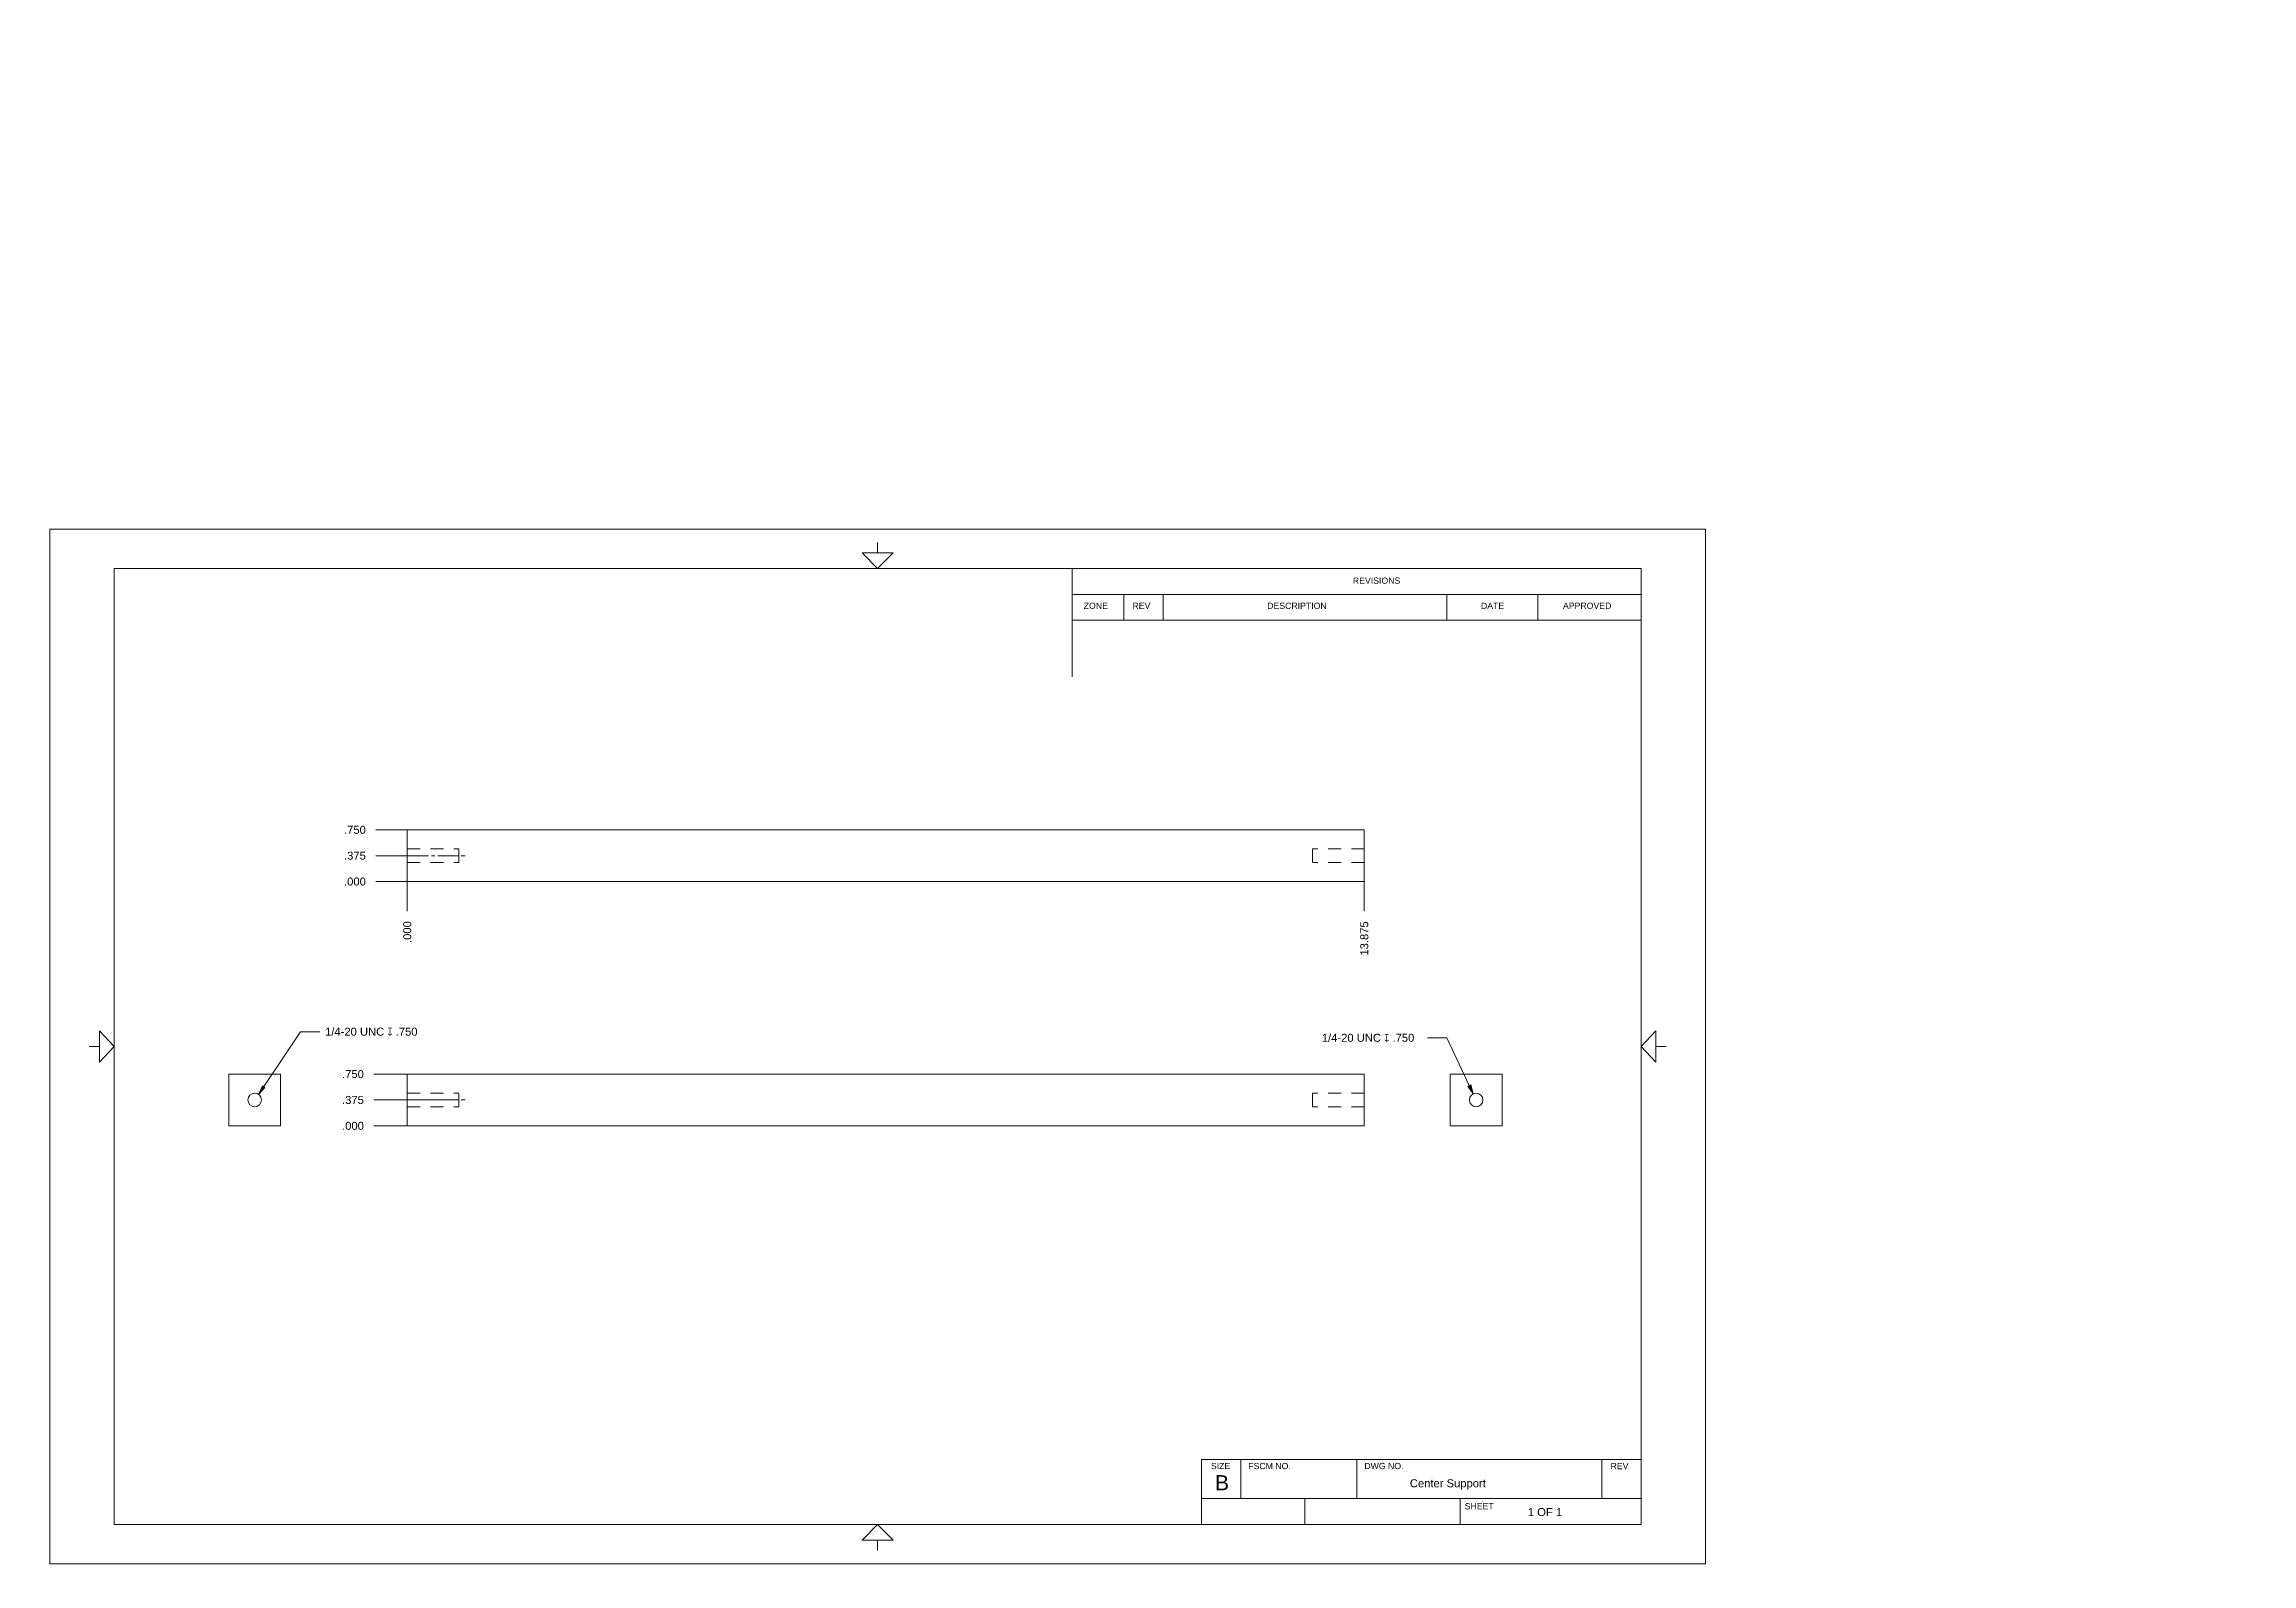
# Model space of a CAD drawing. Header units: inches. Extents: x 0.4 to 21.8, y 0.5 to 15.2.
import ezdxf

# ---------------------------------------------------------------- set-up
doc = ezdxf.new("R2010")
doc.units = ezdxf.units.IN
doc.header["$MEASUREMENT"] = 0
doc.linetypes.add('HIDDEN2', pattern=[0.1875, 0.125, -0.0625])
for name, color, linetype, lineweight in [('CENTER', 204, 'Continuous', 0), ('CONTINUOUS', 7, 'Continuous', 0), ('DIMENSIONS', 7, 'Continuous', 0), ('HIDDEN', 253, 'HIDDEN2', 0), ('VISIBLE', 7, 'Continuous', 0)]:
    doc.layers.add(name, color=color, linetype=linetype, lineweight=lineweight)
doc.dimstyles.get("Standard").update_dxf_attribs({"dimtxt": 0.18, "dimasz": 0.18, "dimexe": 0.18, "dimexo": 0.0625, "dimgap": 0.09, "dimtad": 0, "dimtih": 1, "dimtoh": 1, "dimdec": 4, "dimzin": 0, "dimdsep": 46, "dimtxsty": 'Standard', "dimcen": 0.09, "dimadec": 0, "dimazin": 0, "dimtfac": 1, "dimtdec": 4, "dimtofl": 0, "dimtmove": 0, "dimatfit": 3, "dimfxl": 1, "dimtolj": 1, "dimtzin": 0, "dimarcsym": 0})

# ---------------------------------------------------------------- blocks, each defined once
blk = doc.blocks.new('D1')
at = {"layer": 'DIMENSIONS'}
for p, q in [((3.88, 4.733), (3.63, 4.733)), ((4.13, 4.733), (3.88, 4.733)), ((3.891, 4.733), (4.13, 4.733))]:
    blk.add_line(p, q, dxfattribs=at)
at = {"layer": 'DIMENSIONS', "char_height": 0.07755, "attachment_point": 5}
for s, insert in [('{\\fArial|b0|i0|c0|p0;}', (3.29, 4.733)), ('{\\fArial|b0|i0|c0|p0;.000}{\\fArial|b0|i0|c0|p0;}', (3.429, 4.733)), ('{\\fArial|b0|i0|c0|p0;}', (3.429, 4.733)), ('{\\fArial|b0|i0|c0|p0;}', (3.429, 4.733)), ('{\\fArial|b0|i0|c0|p0;}', (3.567, 4.733))]:
    blk.add_mtext(s, dxfattribs=dict(at, insert=insert))
blk = doc.blocks.new('D2')
at = {"layer": 'DIMENSIONS'}
for p, q in [((3.88, 4.983), (3.63, 4.983)), ((4.13, 4.983), (3.88, 4.983)), ((4.451, 4.983), (4.13, 4.983))]:
    blk.add_line(p, q, dxfattribs=at)
at = {"layer": 'DIMENSIONS', "char_height": 0.07755, "attachment_point": 5}
for s, insert in [('{\\fArial|b0|i0|c0|p0;}', (3.29, 4.983)), ('{\\fArial|b0|i0|c0|p0;.375}{\\fArial|b0|i0|c0|p0;}', (3.429, 4.983)), ('{\\fArial|b0|i0|c0|p0;}', (3.429, 4.983)), ('{\\fArial|b0|i0|c0|p0;}', (3.429, 4.983)), ('{\\fArial|b0|i0|c0|p0;}', (3.567, 4.983))]:
    blk.add_mtext(s, dxfattribs=dict(at, insert=insert))
blk = doc.blocks.new('D3')
at = {"layer": 'DIMENSIONS'}
for p, q in [((3.88, 5.233), (3.63, 5.233)), ((4.13, 5.233), (3.88, 5.233)), ((3.891, 5.233), (4.13, 5.233))]:
    blk.add_line(p, q, dxfattribs=at)
at = {"layer": 'DIMENSIONS', "char_height": 0.07755, "attachment_point": 5}
for s, insert in [('{\\fArial|b0|i0|c0|p0;}', (3.29, 5.233)), ('{\\fArial|b0|i0|c0|p0;.750}{\\fArial|b0|i0|c0|p0;}', (3.429, 5.233)), ('{\\fArial|b0|i0|c0|p0;}', (3.429, 5.233)), ('{\\fArial|b0|i0|c0|p0;}', (3.429, 5.233)), ('{\\fArial|b0|i0|c0|p0;}', (3.567, 5.233))]:
    blk.add_mtext(s, dxfattribs=dict(at, insert=insert))
blk = doc.blocks.new('D4')
at = {"layer": 'DIMENSIONS'}
for p, q in [((3.954, 7.031), (3.954, 7.308)), ((3.954, 7.308), (3.954, 7.058)), ((3.954, 7.058), (3.954, 6.808))]:
    blk.add_line(p, q, dxfattribs=at)
at = {"layer": 'DIMENSIONS', "char_height": 0.07755, "attachment_point": 5, "rotation": 90}
for s, insert in [('{\\fArial|b0|i0|c0|p0;.000}{\\fArial|b0|i0|c0|p0;}', (3.954, 6.606)), ('{\\fArial|b0|i0|c0|p0;}', (3.954, 6.745)), ('{\\fArial|b0|i0|c0|p0;}', (3.954, 6.606)), ('{\\fArial|b0|i0|c0|p0;}', (3.954, 6.606)), ('{\\fArial|b0|i0|c0|p0;}', (3.954, 6.467))]:
    blk.add_mtext(s, dxfattribs=dict(at, insert=insert))
blk = doc.blocks.new('D5')
at = {"layer": 'DIMENSIONS'}
for p, q in [((13.204, 7.031), (13.204, 7.308)), ((13.204, 7.308), (13.204, 7.058)), ((13.204, 7.058), (13.204, 6.808))]:
    blk.add_line(p, q, dxfattribs=at)
at = {"layer": 'DIMENSIONS', "char_height": 0.07755, "attachment_point": 5, "rotation": 90}
for s, insert in [('{\\fArial|b0|i0|c0|p0;13.875}{\\fArial|b0|i0|c0|p0;}', (13.204, 6.544)), ('{\\fArial|b0|i0|c0|p0;}', (13.204, 6.745)), ('{\\fArial|b0|i0|c0|p0;}', (13.204, 6.544)), ('{\\fArial|b0|i0|c0|p0;}', (13.204, 6.544)), ('{\\fArial|b0|i0|c0|p0;}', (13.204, 6.342))]:
    blk.add_mtext(s, dxfattribs=dict(at, insert=insert))
blk = doc.blocks.new('D6')
at = {"layer": 'DIMENSIONS'}
for p, q in [((3.9, 7.094), (3.65, 7.094)), ((3.891, 7.094), (4.15, 7.094)), ((4.15, 7.094), (3.9, 7.094))]:
    blk.add_line(p, q, dxfattribs=at)
at = {"layer": 'DIMENSIONS', "char_height": 0.07755, "attachment_point": 5}
for s, insert in [('{\\fArial|b0|i0|c0|p0;}', (3.309, 7.094)), ('{\\fArial|b0|i0|c0|p0;.000}{\\fArial|b0|i0|c0|p0;}', (3.448, 7.094)), ('{\\fArial|b0|i0|c0|p0;}', (3.448, 7.094)), ('{\\fArial|b0|i0|c0|p0;}', (3.448, 7.094)), ('{\\fArial|b0|i0|c0|p0;}', (3.587, 7.094))]:
    blk.add_mtext(s, dxfattribs=dict(at, insert=insert))
blk = doc.blocks.new('D7')
at = {"layer": 'DIMENSIONS'}
for p, q in [((3.9, 7.344), (3.65, 7.344)), ((3.831, 7.344), (4.15, 7.344)), ((4.15, 7.344), (3.9, 7.344))]:
    blk.add_line(p, q, dxfattribs=at)
at = {"layer": 'DIMENSIONS', "char_height": 0.07755, "attachment_point": 5}
for s, insert in [('{\\fArial|b0|i0|c0|p0;}', (3.309, 7.344)), ('{\\fArial|b0|i0|c0|p0;.375}{\\fArial|b0|i0|c0|p0;}', (3.448, 7.344)), ('{\\fArial|b0|i0|c0|p0;}', (3.448, 7.344)), ('{\\fArial|b0|i0|c0|p0;}', (3.448, 7.344)), ('{\\fArial|b0|i0|c0|p0;}', (3.587, 7.344))]:
    blk.add_mtext(s, dxfattribs=dict(at, insert=insert))
blk = doc.blocks.new('D8')
at = {"layer": 'DIMENSIONS'}
for p, q in [((3.9, 7.594), (3.65, 7.594)), ((3.891, 7.594), (4.15, 7.594)), ((4.15, 7.594), (3.9, 7.594))]:
    blk.add_line(p, q, dxfattribs=at)
at = {"layer": 'DIMENSIONS', "char_height": 0.07755, "attachment_point": 5}
for s, insert in [('{\\fArial|b0|i0|c0|p0;}', (3.309, 7.594)), ('{\\fArial|b0|i0|c0|p0;.750}{\\fArial|b0|i0|c0|p0;}', (3.448, 7.594)), ('{\\fArial|b0|i0|c0|p0;}', (3.448, 7.594)), ('{\\fArial|b0|i0|c0|p0;}', (3.448, 7.594)), ('{\\fArial|b0|i0|c0|p0;}', (3.587, 7.594))]:
    blk.add_mtext(s, dxfattribs=dict(at, insert=insert))
blk = doc.blocks.new('BLOCK5')
at = {"layer": 'CONTINUOUS'}
for p, q in [((16.5, 10.5), (0.5, 10.5)), ((0.5, 10.5), (0.5, 0.5)), ((16.5, 0.5), (16.5, 10.5)), ((8.5, 10.37), (8.5, 10.27)), ((15.88, 10.12), (1.12, 10.12)), ((1.12, 10.12), (1.12, 0.88)), ((10.38, 10.12), (10.38, 9.073)), ((15.88, 0.88), (15.88, 10.12)), ((10.38, 9.87), (15.88, 9.87)), ((10.88, 9.62), (10.88, 9.87)), ((11.26, 9.62), (11.26, 9.87)), ((14, 9.62), (14, 9.87)), ((14.88, 9.62), (14.88, 9.87)), ((10.38, 9.62), (15.88, 9.62)), ((0.88, 5.5), (0.98, 5.5)), ((16.12, 5.5), (16.02, 5.5)), ((11.63, 1.51), (15.88, 1.51)), ((11.63, 0.88), (11.63, 1.51)), ((12.01, 1.13), (12.01, 1.51)), ((13.13, 1.13), (13.13, 1.51)), ((15.5, 1.13), (15.5, 1.51)), ((11.63, 1.13), (15.88, 1.13)), ((12.63, 0.88), (12.63, 1.13)), ((14.13, 0.88), (14.13, 1.13)), ((1.12, 0.88), (15.88, 0.88)), ((8.5, 0.63), (8.5, 0.73)), ((0.5, 0.5), (16.5, 0.5))]:
    blk.add_line(p, q, dxfattribs=at)
for points in [[(8.35, 10.27), (8.65, 10.27), (8.5, 10.12), (8.5, 10.12), (8.35, 10.27)], [(0.98, 5.35), (0.98, 5.65), (1.12, 5.5), (1.12, 5.5), (0.98, 5.35)], [(16.02, 5.35), (16.02, 5.65), (15.88, 5.5), (15.88, 5.5), (16.02, 5.35)], [(8.35, 0.73), (8.65, 0.73), (8.5, 0.88), (8.5, 0.88), (8.35, 0.73)]]:
    blk.add_lwpolyline(points, dxfattribs=at)
for s, insert, char_height, attachment_point in [('{\\fArial|b0|i0|c0|p0;\\C7;REVISIONS}{\\fArial|b0|i0|c0|p0;\\C7;}', (13.093, 10.002), 0.06032, 4), ('{\\fArial|b0|i0|c0|p0;\\C7;ZONE}{\\fArial|b0|i0|c0|p0;\\C7;}', (10.492, 9.759), 0.06032, 4), ('{\\fArial|b0|i0|c0|p0;\\C7;REV}{\\fArial|b0|i0|c0|p0;\\C7;}', (10.963, 9.759), 0.06032, 4), ('{\\fArial|b0|i0|c0|p0;\\C7;DESCRIPTION}{\\fArial|b0|i0|c0|p0;\\C7;}', (12.265, 9.759), 0.06032, 4), ('{\\fArial|b0|i0|c0|p0;\\C7;DATE}{\\fArial|b0|i0|c0|p0;\\C7;}', (14.331, 9.759), 0.06032, 4), ('{\\fArial|b0|i0|c0|p0;\\C7;APPROVED}{\\fArial|b0|i0|c0|p0;\\C7;}', (15.124, 9.759), 0.06032, 4), ('{\\fArial|b0|i0|c0|p0;\\C7;SIZE}{\\fArial|b0|i0|c0|p0;\\C7;}', (11.721, 1.445), 0.06032, 4), ('{\\fArial|b0|i0|c0|p0;\\C7;B}{\\fArial|b0|i0|c0|p0;\\C7;}', (11.76, 1.284), 0.14649, 4), ('{\\fArial|b0|i0|c0|p0;\\C7;FSCM NO.}{\\fArial|b0|i0|c0|p0;\\C7;}', (12.082, 1.445), 0.06032, 4), ('{\\fArial|b0|i0|c0|p0;\\C7;DWG NO.}{\\fArial|b0|i0|c0|p0;\\C7;}', (13.204, 1.445), 0.06032, 4), ('{\\fArial|b0|i0|c0|p0;\\C7;Center Support}{\\fArial|b0|i0|c0|p0;\\C7;}', (13.644, 1.267), 0.07755, 4), ('{\\fArial|b0|i0|c0|p0;\\C7;REV}{\\fArial|b0|i0|c0|p0;\\C7;}', (15.584, 1.445), 0.06032, 4), ('{\\fArial|b0|i0|c0|p0;\\C7;SHEET}{\\fArial|b0|i0|c0|p0;\\C7;}', (14.174, 1.057), 0.06032, 4), ('{\\fArial|b0|i0|c0|p0;\\C7;1 OF 1}{\\fArial|b0|i0|c0|p0;\\C7;}', (14.95, 1), 0.07755, 5), ('{\\fArial|b0|i0|c0|p0;\\C7;}', (0.444, 0.59), 0.18096, 4)]:
    blk.add_mtext(s, dxfattribs=dict(at, insert=insert, char_height=char_height, attachment_point=attachment_point))

msp = doc.modelspace()

# ---------------------------------------------------------------- hatches: boundary and pattern name
for points in [[(14.2321, 5.1304), (14.2569, 5.0426), (14.205, 5.1176)], [(2.5783, 5.104), (2.5157, 5.0377), (2.5534, 5.1207)]]:
    msp.add_hatch(color=7).paths.add_polyline_path(points, flags=0)

# ---------------------------------------------------------------- linework, layer by layer
at = {"layer": 'CENTER'}
for p, q in [((3.9318, 7.3437), (3.8936, 7.3437)), ((4.1586, 7.3437), (3.9618, 7.3437)), ((4.1886, 7.3437), (4.2186, 7.3437)), ((4.2486, 7.3437), (4.4455, 7.3437)), ((4.4755, 7.3437), (4.5136, 7.3437)), ((3.9318, 4.9834), (3.8936, 4.9834)), ((4.1586, 4.9834), (3.9618, 4.9834)), ((4.1886, 4.9834), (4.2186, 4.9834)), ((4.2486, 4.9834), (4.4455, 4.9834)), ((4.4755, 4.9834), (4.5136, 4.9834))]:
    msp.add_line(p, q, dxfattribs=at)
at = {"layer": 'CONTINUOUS'}
for p, q in [((2.5659, 5.1124), (2.9224, 5.6428)), ((2.9224, 5.6428), (3.1099, 5.6428)), ((14.0022, 5.5838), (13.8147, 5.5838)), ((14.2186, 5.124), (14.0022, 5.5838)), ((14.2186, 5.124), (14.2186, 5.124)), ((2.5659, 5.1124), (2.5659, 5.1124))]:
    msp.add_line(p, q, dxfattribs=at)
for points in [[(14.2569, 5.0426), (14.205, 5.1176), (14.2321, 5.1304), (14.2569, 5.0426)], [(2.5157, 5.0377), (2.5534, 5.1207), (2.5783, 5.104), (2.5157, 5.0377)]]:
    msp.add_lwpolyline(points, dxfattribs=at)
at = {"layer": 'HIDDEN'}
for p, q in [((3.9536, 7.4091), (4.4536, 7.4091)), ((3.9536, 7.2784), (4.4536, 7.2784)), ((4.4536, 7.3437), (4.4536, 7.4091)), ((4.4536, 7.2784), (4.4536, 7.3437)), ((12.7036, 7.4091), (12.7036, 7.2784)), ((13.2036, 7.4091), (12.7036, 7.4091)), ((13.2036, 7.2784), (12.7036, 7.2784)), ((3.9536, 5.0488), (4.4536, 5.0488)), ((3.9536, 4.9181), (4.4536, 4.9181)), ((4.4536, 4.9181), (4.4536, 5.0488)), ((12.7036, 5.0488), (12.7036, 4.9834)), ((13.2036, 5.0488), (12.7036, 5.0488)), ((12.7036, 4.9834), (12.7036, 4.9181)), ((13.2036, 4.9181), (12.7036, 4.9181))]:
    msp.add_line(p, q, dxfattribs=at)
at = {"layer": 'VISIBLE'}
for p, q in [((13.2036, 7.5937), (3.9536, 7.5937)), ((3.9536, 7.5937), (3.9536, 7.0937)), ((13.2036, 7.5937), (13.2036, 7.0937)), ((3.9536, 7.0937), (13.2036, 7.0937)), ((2.2292, 5.2334), (2.2292, 4.7334)), ((2.2292, 5.2334), (2.7292, 5.2334)), ((2.7292, 4.7334), (2.7292, 5.2334)), ((3.9536, 5.2334), (13.2036, 5.2334)), ((3.9536, 4.7334), (3.9536, 5.2334)), ((13.2036, 5.2334), (13.2036, 4.7334)), ((14.0347, 5.2334), (14.0347, 4.7334)), ((14.5347, 5.2334), (14.0347, 5.2334)), ((14.5347, 4.7334), (14.5347, 5.2334)), ((2.2292, 4.7334), (2.7292, 4.7334)), ((13.2036, 4.7334), (3.9536, 4.7334)), ((14.5347, 4.7334), (14.0347, 4.7334))]:
    msp.add_line(p, q, dxfattribs=at)
for centre in [(2.4792, 4.9834), (14.2847, 4.9834)]:
    msp.add_circle(centre, 0.0653, dxfattribs=at)

# ---------------------------------------------------------------- block references
at = {"layer": 'CONTINUOUS'}
msp.add_blockref('BLOCK5', (0, 0), dxfattribs=at)

# ---------------------------------------------------------------- texts
at = {"layer": 'CONTINUOUS', "char_height": 0.0775537, "attachment_point": 4}
for insert in [(3.1591, 5.6428), (12.7932, 5.5838)]:
    msp.add_mtext('{\\fArial|b0|i0|c0|p0;\\C7;1/4-20 UNC }{\\fAlibre Symbols|b0|i0|c0|p0;\\C7;x}{\\fArial|b0|i0|c0|p0;\\C7; .750}{\\fArial|b0|i0|c0|p0;\\C7;}', dxfattribs=dict(at, insert=insert))

# ---------------------------------------------------------------- dimensions: what is measured, and where the dimension line sits
at = {"layer": 'DIMENSIONS'}
for feature_location, offset, origin, picture, middle, turn in [((3.9536, 7.5937), (8.0732, 7.5937), (3.9536, 7.0937), 'D8', (12.0268, 15.1875), 360), ((3.8936, 7.3437), (8.1332, 7.5937), (3.9536, 7.0937), 'D7', (12.0268, 14.9375), 360), ((3.9536136867, 7.0937385249), (8.0732176323, 7.5937385249), (3.9536136867, 7.0937385249), 'D6', (12.026831319, 14.6874770499), 360), ((3.9536136867, 7.0937385249), (8.5786136867, 7.1061361418), (3.9536136867, 7.0937385249), 'D4', (12.5322273735, 14.1998746667), 90), ((13.2036136867, 7.0937385249), (8.5786136867, 7.0436362319), (3.9536136867, 7.0937385249), 'D5', (21.7822273735, 14.1373747568), 90), ((3.9536, 5.2334), (8.0536, 4.9834), (3.9536, 4.7334), 'D3', (12.0072, 10.2169), 360), ((4.5136, 4.9834), (7.4936, 4.9834), (3.9536, 4.7334), 'D2', (12.0072, 9.9669), 360), ((3.9536136867, 4.7334466309), (8.0535671354, 4.9834466309), (3.9536136867, 4.7334466309), 'D1', (12.0071808222, 9.7168932618), 360)]:
    dim = msp.add_ordinate_dim(feature_location=feature_location, offset=offset, dtype=0, origin=origin, dimstyle='Standard', override={"dimtxt": 0.098408, "dimtad": 0, "dimdec": 3, "dimzin": 0, "dimse1": 0, "dimse2": 0, "dimsd1": 0, "dimsd2": 0, "dimadec": 3, "dimazin": 0, "dimtol": 0, "dimlim": 0, "dimtp": 0, "dimtm": 0, "dimtdec": 3}, dxfattribs=at)
    dim.commit()
    dim.dimension.update_dxf_attribs({"geometry": picture, "text_midpoint": middle, "text_rotation": turn})

doc.saveas('drawing.dxf')
